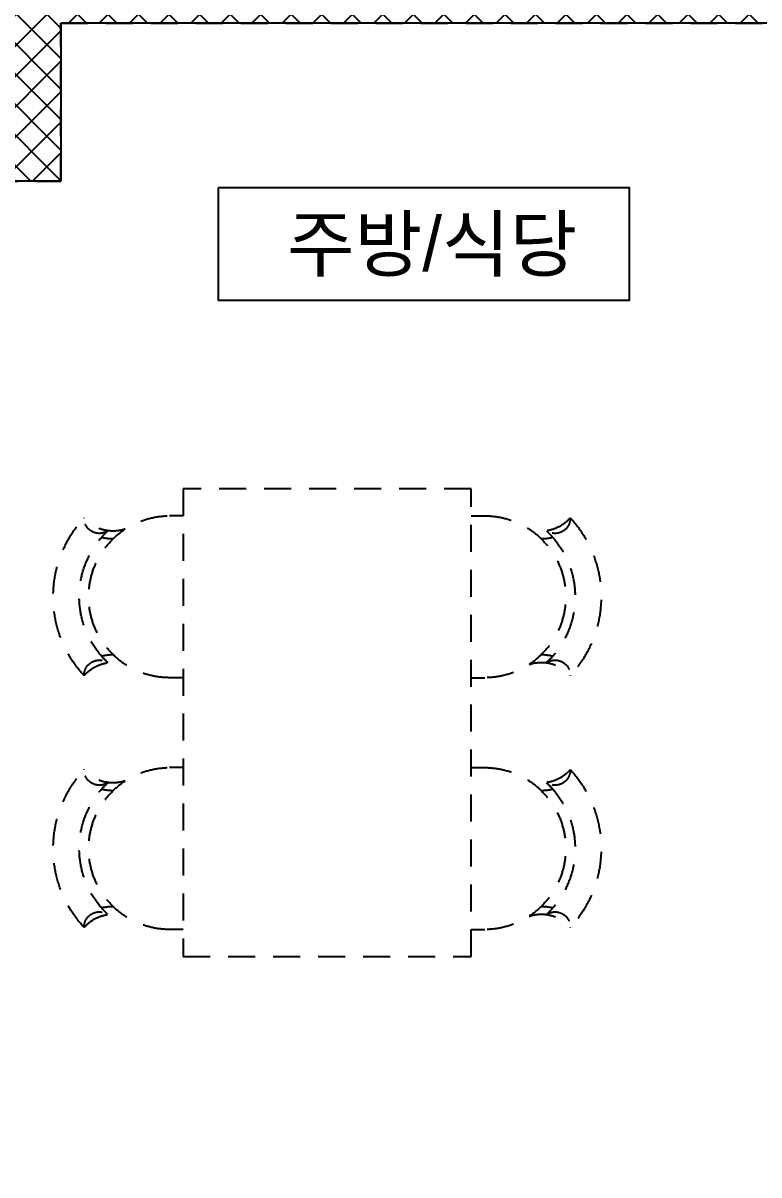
# Model space of a CAD drawing. Header units: millimetres. Extents: x -24416 to 92204, y -190080 to 23760.
# Drawn here: x 12874 to 14919, y -86596 to -83394 of the extents above; entities that cross this region are included whole.
import ezdxf
from ezdxf.enums import TextEntityAlignment as Align

# ---------------------------------------------------------------- set-up
doc = ezdxf.new("R2010")
doc.units = ezdxf.units.MM
doc.header["$LTSCALE"] = 50
for name, pattern in [('AUDIT_D_220706163347-0', [0]), ('CEN', [62, 60, -1, 0, -1]), ('HD', [2.5, 1.5, -1]), ('HID', [2.5, 1.5, -1])]:
    doc.linetypes.add(name, pattern=pattern)
doc.layers.add('AA-CEN', color=1, linetype='CEN', plot=False)
for name, color, linetype in [('AA-단열-바닥-욕실', 30, 'Continuous'), ('dan1', 7, 'HID'), ('FUR_가구', 8, 'HD'), ('HAT', 9, 'Continuous'), ('실명', 3, 'AUDIT_D_220706163347-0'), ('실명박스', 7, 'AUDIT_D_220706163347-0')]:
    doc.layers.add(name, color=color, linetype=linetype)
doc.styles.add('HAUD01', font='Dotum.ttf')

# ---------------------------------------------------------------- blocks, each defined once
blk = doc.blocks.new('식탁-1300x800')
at = {"layer": 'FUR_가구'}
for p, q in [((75, 800), (75, 837.8)), ((525, 800), (525, 837.8)), ((775, 800), (775, 837.8)), ((1225, 800), (1225, 837.8)), ((75, 0), (75, -37.8)), ((525, 0), (525, -37.8)), ((775, 0), (775, -37.8)), ((1225, 0), (1225, -37.8))]:
    blk.add_line(p, q, dxfattribs=at)
blk.add_lwpolyline([(0, 800), (1300, 800), (1300, 0), (0, 0)], close=True, dxfattribs=at)
for centre, radius, start, end in [((300, 837.8), 323.6, 47.307, 132.693), ((1000, 837.8), 323.6, 47.307, 132.693), ((300, 837.8), 251.2, 43.0982, 136.9019), ((1000, 837.8), 251.2, 43.0981, 136.9018), ((300, 837.8), 225, 0, 180), ((81.5, 1033.2), 42.4, 325.904, 91.1712), ((11.9, 995.4), 105.6, 341.0855, 49.4454), ((518.5, 1033.2), 42.4, 88.8288, 214.096), ((588.1, 995.4), 105.6, 130.5546, 198.9145), ((1000, 837.8), 225, 360, 180), ((781.5, 1033.2), 42.4, 325.904, 91.1712), ((711.9, 995.4), 105.6, 341.0855, 49.4454), ((1218.5, 1033.2), 42.4, 88.8288, 214.096), ((1288.1, 995.4), 105.6, 130.5546, 198.9145), ((11.9, 995.4), 127.4, 359.9704, 14.5481), ((588.1, 995.4), 127.4, 165.452, 180.0296), ((711.9, 995.4), 127.4, 359.9704, 14.548), ((1288.1, 995.4), 127.4, 165.4519, 180.0296), ((300, -37.8), 225, 180, 360), ((1000, -37.8), 225, 180, 0), ((11.9, -195.4), 105.6, 310.5546, 18.9145), ((588.1, -195.4), 105.6, 161.0855, 229.4454), ((711.9, -195.4), 105.6, 310.5546, 18.9145), ((1288.1, -195.4), 105.6, 161.0855, 229.4454), ((81.5, -233.2), 42.4, 268.8288, 34.096), ((300, -37.8), 251.2, 223.0981, 316.9018), ((11.9, -195.4), 127.4, 345.4519, 0.0296), ((588.1, -195.4), 127.4, 179.9704, 194.548), ((518.5, -233.2), 42.4, 145.904, 271.1712), ((781.5, -233.2), 42.4, 268.8288, 34.096), ((1000, -37.8), 251.2, 223.0982, 316.9019), ((711.9, -195.4), 127.4, 345.452, 0.0296), ((1288.1, -195.4), 127.4, 179.9704, 194.5481), ((1218.5, -233.2), 42.4, 145.904, 271.1712), ((300, -37.8), 323.6, 227.307, 312.693), ((1000, -37.8), 323.6, 227.307, 312.693)]:
    blk.add_arc(centre, radius, start, end, dxfattribs=at)
blk = doc.blocks.new('U-121B(기본)1', base_point=(-58206.9, -129495.9))
at = {"layer": 'dan1'}
blk.add_lwpolyline([(-78826.9, -122115.9), (-77756.9, -122115.9), (-77756.9, -121675.9), (-75116.9, -121675.9), (-75116.9, -123270.9), (-74806.9, -123270.9)], dxfattribs=at)
at = {"layer": 'FUR_가구', "xscale": -1.000000000000002, "rotation": 90}
blk.add_blockref('식탁-1300x800', (-76616.9, -122970.9), dxfattribs=at)
blk = doc.blocks.new('A$C415C5DAF')
at = {"layer": '실명박스'}
blk.add_lwpolyline([(930.2, -102229.3), (930.2, -102541.8), (2074, -102541.8), (2074, -102229.3)], close=True, dxfattribs=at)
at = {"layer": '실명', "style": 'HAUD01'}
blk.add_text('주방/식당', height=150, dxfattribs=at).set_placement((1525.2, -102383.3), align=Align.MIDDLE)
blk = doc.blocks.new('A$C1CAF0AFA')
at = {"layer": 'HAT'}
h = blk.add_hatch(dxfattribs=at)
h.set_pattern_fill('_USER', color=5, scale=60, angle=45, double=1, pattern_type=0)
h.set_pattern_definition([(45, (0, -23760), (-42.426407, 42.426407), []), (135, (0, -23760), (-42.426407, -42.426407), [])])
h.paths.add_polyline_path([(7908.9, -107593.8), (7908.9, -107143.8), (12528.9, -107143.8), (12528.9, -106703.8), (16068.9, -106703.8), (16068.9, -108298.8), (17918.9, -108298.8), (17918.9, -108148.8), (19318.9, -108148.8), (19318.9, -108298.8), (21881.9, -108298.8), (21881.9, -108748.8), (16128.9, -108748.8), (16128.9, -108426.3), (15928.9, -108426.3), (15928.9, -108748.8), (15618.9, -108748.8), (15618.9, -107153.8), (12978.9, -107153.8), (12978.9, -107593.8), (11908.9, -107593.8), (11908.9, -107303.8), (11708.9, -107303.8), (11708.9, -107593.8)], flags=17)
h.paths.add_polyline_path([(25938.9, -111138.8), (25938.9, -113008.8), (30338.9, -113008.8), (30338.9, -108713.8), (27638.9, -108713.8), (27638.9, -106263.8), (27188.9, -106263.8), (27188.9, -109163.8), (29888.9, -109163.8), (29888.9, -112558.8), (26388.9, -112558.8), (26388.9, -110688.8), (21418.9, -110688.8), (21418.9, -113008.8), (16328.9, -113008.8), (16328.9, -113298.8), (16128.9, -113298.8), (16128.9, -113008.8), (12178.9, -113008.8), (12178.9, -112833.8), (11908.9, -112833.8), (11908.9, -113123.8), (11708.9, -113123.8), (11708.9, -112833.8), (8358.9, -112833.8), (8358.9, -109738.8), (7908.9, -109738.8), (7908.9, -113283.8), (11728.9, -113283.8), (11728.9, -113458.8), (21868.9, -113458.8), (21868.9, -111138.8)])
h.paths.add_polyline_path([(22428.9, -107433.8), (24948.9, -107433.8), (24948.9, -107108.8), (24626.4, -107108.8), (24626.4, -106908.8), (24948.9, -106908.8), (24948.9, -100973.8), (27188.9, -100973.8), (27188.9, -106063.8), (27638.9, -106063.8), (27638.9, -100603.8), (24498.9, -100603.8), (24498.9, -106983.8), (21978.9, -106983.8), (21978.9, -108048.8), (22118.9, -108048.8), (22118.9, -108748.8), (22568.9, -108748.8), (22568.9, -107598.8), (22428.9, -107598.8)])
at = {"layer": 'AA-CEN', "color": 4}
blk.add_lwpolyline([(7908.9, -107593.8), (7908.9, -107143.8), (12528.9, -107143.8), (12528.9, -106703.8), (16068.9, -106703.8), (16068.9, -108298.8), (17918.9, -108298.8), (17918.9, -108148.8), (19318.9, -108148.8), (19318.9, -108298.8), (21881.9, -108298.8), (21881.9, -108748.8), (16128.9, -108748.8), (16128.9, -108426.3), (15928.9, -108426.3), (15928.9, -108748.8), (15618.9, -108748.8), (15618.9, -107153.8), (12978.9, -107153.8), (12978.9, -107593.8), (11908.9, -107593.8), (11908.9, -107303.8), (11708.9, -107303.8), (11708.9, -107593.8)], close=True, dxfattribs=at)

msp = doc.modelspace()

# ---------------------------------------------------------------- block references
msp.add_blockref('U-121B(기본)1', (32528.9, -91213.8))
at = {"layer": 'AA-단열-바닥-욕실'}
msp.add_blockref('A$C1CAF0AFA', (0, 23760), dxfattribs=at)
at = {"layer": '실명박스'}
msp.add_blockref('A$C415C5DAF', (12485.4, 18377.1), dxfattribs=at)

doc.saveas('drawing.dxf')
